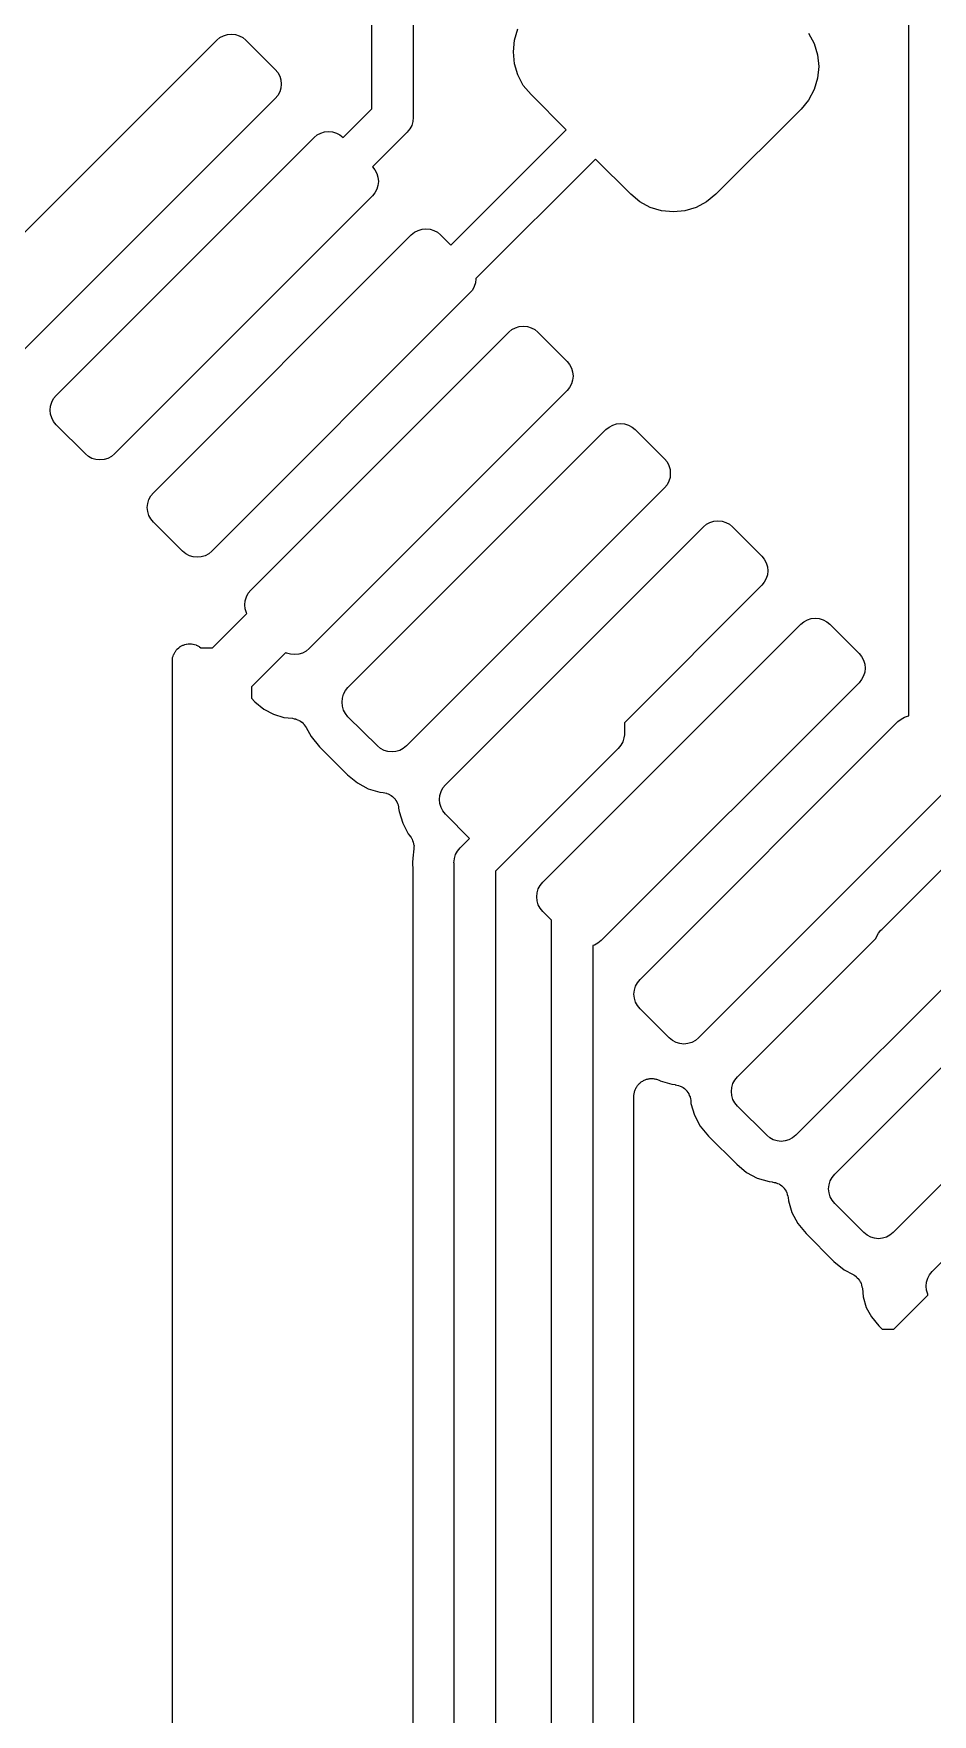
# Model space of a CAD drawing. Extents: x 70 to 232, y -100 to -50.
# Drawn here: x 224.7 to 227.96, y -65.62 to -59.51 of the extents above; entities that cross this region are included whole.
import ezdxf

# ---------------------------------------------------------------- set-up
doc = ezdxf.new("R2010")
doc.units = 0
doc.layers.add('BLACK', color=7, linetype='CONTINUOUS')

msp = doc.modelspace()

# ---------------------------------------------------------------- linework, layer by layer
at = {"layer": 'BLACK', "linetype": 'CONTINUOUS'}
for p, q in [((226.075, -58.6537), (226.075, -59.8143)), ((225.925, -59.787), (225.925, -58.6811)), ((225.386, -59.5213), (225.4, -59.5171)), ((225.4, -59.5171), (225.414, -59.5156)), ((225.414, -59.5156), (225.429, -59.5171)), ((225.429, -59.5171), (225.443, -59.5213)), ((226.443, -59.5377), (226.455, -59.4966)), ((227.511, -59.5118), (227.531, -59.5497)), ((227.875, -61.9919), (227.875, -59.4811)), ((224.424, -60.4745), (225.361, -59.5376)), ((225.361, -59.5376), (225.373, -59.5283)), ((225.373, -59.5283), (225.386, -59.5213)), ((225.443, -59.5213), (225.456, -59.5283)), ((225.456, -59.5283), (225.467, -59.5376)), ((225.467, -59.5376), (225.573, -59.6437)), ((226.439, -59.5803), (226.443, -59.5377)), ((226.443, -59.623), (226.439, -59.5803)), ((227.531, -59.5497), (227.544, -59.5907)), ((226.455, -59.664), (226.443, -59.623)), ((227.544, -59.5907), (227.548, -59.6334)), ((227.548, -59.6334), (227.544, -59.676)), ((225.573, -59.6437), (225.583, -59.655)), ((225.583, -59.655), (225.59, -59.668)), ((225.59, -59.668), (225.594, -59.6821)), ((225.594, -59.6821), (225.595, -59.6967)), ((225.595, -59.6967), (225.594, -59.7113)), ((226.475, -59.7019), (226.455, -59.664)), ((226.503, -59.735), (226.475, -59.7019)), ((227.544, -59.676), (227.531, -59.7171)), ((225.573, -59.7497), (224.636, -60.6866)), ((225.583, -59.7384), (225.573, -59.7497)), ((225.59, -59.7254), (225.583, -59.7384)), ((225.594, -59.7113), (225.59, -59.7254)), ((226.631, -59.8632), (226.503, -59.735)), ((227.511, -59.7549), (227.484, -59.788)), ((227.531, -59.7171), (227.511, -59.7549)), ((225.821, -59.8912), (225.925, -59.787)), ((226.075, -59.818), (226.074, -59.8327)), ((226.075, -59.8143), (226.075, -59.818)), ((227.484, -59.788), (227.174, -60.0974)), ((225.715, -59.8912), (225.726, -59.8818)), ((225.726, -59.8818), (225.739, -59.8749)), ((225.739, -59.8749), (225.753, -59.8706)), ((225.753, -59.8706), (225.768, -59.8692)), ((225.768, -59.8692), (225.782, -59.8706)), ((225.782, -59.8706), (225.796, -59.8749)), ((225.796, -59.8749), (225.809, -59.8818)), ((225.809, -59.8818), (225.821, -59.8912)), ((226.05, -59.8737), (225.927, -59.9972)), ((226.053, -59.8713), (226.05, -59.8737)), ((226.057, -59.8669), (226.053, -59.8713)), ((226.063, -59.8599), (226.057, -59.8669)), ((226.07, -59.8469), (226.063, -59.8599)), ((226.074, -59.8327), (226.07, -59.8469)), ((226.212, -60.2821), (226.631, -59.8632)), ((224.778, -60.8281), (225.715, -59.8912)), ((225.927, -59.9972), (225.936, -60.0086)), ((225.936, -60.0086), (225.943, -60.0216)), ((226.737, -59.9692), (226.302, -60.4037)), ((226.865, -60.0974), (226.737, -59.9692)), ((225.943, -60.0216), (225.947, -60.0356)), ((225.947, -60.0649), (225.943, -60.079)), ((225.947, -60.0356), (225.949, -60.0503)), ((225.949, -60.0503), (225.947, -60.0649)), ((225.927, -60.1033), (224.99, -61.0402)), ((225.936, -60.0919), (225.927, -60.1033)), ((225.943, -60.079), (225.936, -60.0919)), ((226.898, -60.1246), (226.865, -60.0974)), ((226.936, -60.1448), (226.898, -60.1246)), ((227.141, -60.1246), (227.103, -60.1448)), ((227.174, -60.0974), (227.141, -60.1246)), ((226.977, -60.1573), (226.936, -60.1448)), ((227.02, -60.1615), (226.977, -60.1573)), ((227.062, -60.1573), (227.02, -60.1615)), ((227.103, -60.1448), (227.062, -60.1573)), ((225.131, -61.1816), (226.068, -60.2447)), ((226.068, -60.2447), (226.08, -60.2354)), ((226.08, -60.2354), (226.093, -60.2284)), ((226.093, -60.2284), (226.107, -60.2242)), ((226.107, -60.2242), (226.121, -60.2227)), ((226.121, -60.2227), (226.136, -60.2242)), ((226.136, -60.2242), (226.15, -60.2284)), ((226.15, -60.2284), (226.163, -60.2354)), ((226.163, -60.2354), (226.174, -60.2447)), ((226.174, -60.2447), (226.212, -60.2821)), ((226.297, -60.4325), (226.29, -60.4455)), ((226.301, -60.4184), (226.297, -60.4325)), ((226.302, -60.4038), (226.301, -60.4184)), ((226.302, -60.4037), (226.302, -60.4038)), ((226.28, -60.4568), (225.344, -61.3938)), ((226.29, -60.4455), (226.28, -60.4568)), ((225.485, -61.5352), (226.422, -60.5983)), ((226.422, -60.5983), (226.433, -60.5889)), ((226.433, -60.5889), (226.446, -60.582)), ((226.446, -60.582), (226.46, -60.5777)), ((226.46, -60.5777), (226.475, -60.5763)), ((226.475, -60.5763), (226.49, -60.5777)), ((226.49, -60.5777), (226.504, -60.582)), ((226.504, -60.582), (226.517, -60.5889)), ((226.517, -60.5889), (226.528, -60.5983)), ((226.528, -60.5983), (226.634, -60.7043)), ((226.634, -60.7043), (226.643, -60.7157)), ((226.643, -60.7157), (226.65, -60.7287)), ((226.65, -60.7287), (226.654, -60.7427)), ((226.643, -60.799), (226.634, -60.8104)), ((226.65, -60.7861), (226.643, -60.799)), ((226.654, -60.772), (226.65, -60.7861)), ((226.654, -60.7427), (226.656, -60.7574)), ((226.656, -60.7574), (226.654, -60.772)), ((224.757, -60.8665), (224.762, -60.8524)), ((224.762, -60.8524), (224.768, -60.8394)), ((224.768, -60.8394), (224.778, -60.8281)), ((226.634, -60.8104), (225.697, -61.7473)), ((224.756, -60.8811), (224.757, -60.8665)), ((224.757, -60.8957), (224.756, -60.8811)), ((224.762, -60.9098), (224.757, -60.8957)), ((224.768, -60.9228), (224.762, -60.9098)), ((224.778, -60.9341), (224.768, -60.9228)), ((224.884, -61.0402), (224.778, -60.9341)), ((225.838, -61.8887), (226.775, -60.9518)), ((226.775, -60.9518), (226.787, -60.9425)), ((226.787, -60.9425), (226.8, -60.9356)), ((226.8, -60.9356), (226.814, -60.9313)), ((226.814, -60.9313), (226.828, -60.9298)), ((226.828, -60.9298), (226.843, -60.9313)), ((226.843, -60.9313), (226.857, -60.9356)), ((226.857, -60.9356), (226.87, -60.9425)), ((226.87, -60.9425), (226.881, -60.9518)), ((226.881, -60.9518), (226.988, -61.0579)), ((224.895, -61.0495), (224.884, -61.0402)), ((224.99, -61.0402), (224.979, -61.0495)), ((224.908, -61.0565), (224.895, -61.0495)), ((224.922, -61.0607), (224.908, -61.0565)), ((224.937, -61.0622), (224.922, -61.0607)), ((224.952, -61.0607), (224.937, -61.0622)), ((224.966, -61.0565), (224.952, -61.0607)), ((224.979, -61.0495), (224.966, -61.0565)), ((226.988, -61.0579), (226.997, -61.0692)), ((226.997, -61.0692), (227.004, -61.0822)), ((227.004, -61.0822), (227.008, -61.0963)), ((227.008, -61.0963), (227.009, -61.1109)), ((226.988, -61.1639), (226.051, -62.1009)), ((226.997, -61.1526), (226.988, -61.1639)), ((227.004, -61.1396), (226.997, -61.1526)), ((227.008, -61.1255), (227.004, -61.1396)), ((227.009, -61.1109), (227.008, -61.1255)), ((225.109, -61.2347), (225.111, -61.22)), ((225.111, -61.22), (225.115, -61.206)), ((225.115, -61.206), (225.122, -61.193)), ((225.122, -61.193), (225.131, -61.1816)), ((225.111, -61.2493), (225.109, -61.2347)), ((225.115, -61.2634), (225.111, -61.2493)), ((225.122, -61.2763), (225.115, -61.2634)), ((225.131, -61.2877), (225.122, -61.2763)), ((225.237, -61.3938), (225.131, -61.2877)), ((227.14, -61.296), (227.153, -61.2891)), ((227.153, -61.2891), (227.167, -61.2848)), ((227.167, -61.2848), (227.182, -61.2834)), ((227.182, -61.2834), (227.197, -61.2848)), ((227.197, -61.2848), (227.211, -61.2891)), ((227.211, -61.2891), (227.224, -61.296)), ((226.192, -62.2423), (227.129, -61.3054)), ((227.129, -61.3054), (227.14, -61.296)), ((227.224, -61.296), (227.235, -61.3054)), ((227.235, -61.3054), (227.341, -61.4114)), ((225.249, -61.4031), (225.237, -61.3938)), ((225.262, -61.41), (225.249, -61.4031)), ((225.276, -61.4143), (225.262, -61.41)), ((225.319, -61.41), (225.305, -61.4143)), ((225.332, -61.4031), (225.319, -61.41)), ((225.344, -61.3938), (225.332, -61.4031)), ((227.341, -61.4114), (227.35, -61.4228)), ((225.29, -61.4157), (225.276, -61.4143)), ((225.305, -61.4143), (225.29, -61.4157)), ((227.35, -61.4228), (227.357, -61.4358)), ((227.357, -61.4358), (227.362, -61.4498)), ((227.362, -61.4498), (227.363, -61.4645)), ((227.363, -61.4645), (227.362, -61.4791)), ((227.341, -61.5175), (226.842, -62.017)), ((227.35, -61.5061), (227.341, -61.5175)), ((227.357, -61.4932), (227.35, -61.5061)), ((227.362, -61.4791), (227.357, -61.4932)), ((225.463, -61.5882), (225.464, -61.5736)), ((225.464, -61.6028), (225.463, -61.5882)), ((225.464, -61.5736), (225.469, -61.5595)), ((225.469, -61.5595), (225.476, -61.5465)), ((225.476, -61.5465), (225.485, -61.5352)), ((225.346, -61.7447), (225.47, -61.6203)), ((225.469, -61.6169), (225.464, -61.6028)), ((225.47, -61.6203), (225.469, -61.6169)), ((227.483, -61.6589), (227.494, -61.6496)), ((227.494, -61.6496), (227.507, -61.6427)), ((227.507, -61.6427), (227.521, -61.6384)), ((227.521, -61.6384), (227.536, -61.637)), ((227.536, -61.637), (227.55, -61.6384)), ((227.55, -61.6384), (227.564, -61.6427)), ((227.564, -61.6427), (227.577, -61.6496)), ((227.577, -61.6496), (227.589, -61.6589)), ((226.546, -62.5958), (227.483, -61.6589)), ((227.589, -61.6589), (227.695, -61.765)), ((225.201, -61.7801), (225.203, -61.7751)), ((225.203, -61.7751), (225.204, -61.77)), ((225.204, -61.77), (225.205, -61.7692)), ((225.205, -61.7683), (225.208, -61.7637)), ((225.205, -61.7692), (225.205, -61.7683)), ((225.208, -61.7637), (225.21, -61.759)), ((225.21, -61.759), (225.211, -61.7583)), ((225.211, -61.7574), (225.214, -61.7534)), ((225.211, -61.7583), (225.211, -61.7574)), ((225.214, -61.7534), (225.218, -61.7493)), ((225.218, -61.7487), (225.219, -61.7479)), ((225.218, -61.7493), (225.218, -61.7487)), ((225.219, -61.7479), (225.223, -61.7446)), ((225.223, -61.7446), (225.227, -61.7412)), ((225.227, -61.7412), (225.228, -61.7408)), ((225.228, -61.7408), (225.229, -61.7401)), ((225.229, -61.7401), (225.233, -61.7377)), ((225.233, -61.7377), (225.238, -61.7352)), ((225.238, -61.7352), (225.239, -61.7349)), ((225.239, -61.7349), (225.24, -61.7344)), ((225.24, -61.7344), (225.245, -61.7329)), ((225.245, -61.7329), (225.25, -61.7313)), ((225.25, -61.7313), (225.251, -61.7312)), ((225.251, -61.7312), (225.252, -61.7309)), ((225.252, -61.7309), (225.257, -61.7304)), ((225.257, -61.7304), (225.262, -61.7298)), ((225.262, -61.7298), (225.263, -61.7299)), ((225.263, -61.7299), (225.264, -61.7298)), ((225.264, -61.7298), (225.269, -61.7303)), ((225.269, -61.7303), (225.274, -61.7307)), ((225.274, -61.7307), (225.275, -61.731)), ((225.275, -61.731), (225.276, -61.7311)), ((225.276, -61.7311), (225.281, -61.7326)), ((225.281, -61.7326), (225.286, -61.734)), ((225.286, -61.734), (225.287, -61.7345)), ((225.287, -61.7345), (225.288, -61.7347)), ((225.288, -61.7347), (225.293, -61.7372)), ((225.293, -61.7372), (225.297, -61.7396)), ((225.297, -61.7396), (225.298, -61.7402)), ((225.298, -61.7402), (225.299, -61.7406)), ((225.299, -61.7406), (225.303, -61.744)), ((225.303, -61.744), (225.304, -61.7447)), ((225.304, -61.7447), (225.346, -61.7447)), ((225.612, -61.7617), (225.488, -61.8861)), ((225.615, -61.7636), (225.612, -61.7617)), ((225.629, -61.7678), (225.615, -61.7636)), ((225.644, -61.7693), (225.629, -61.7678)), ((225.659, -61.7678), (225.644, -61.7693)), ((225.673, -61.7636), (225.659, -61.7678)), ((225.686, -61.7566), (225.673, -61.7636)), ((225.697, -61.7473), (225.686, -61.7566)), ((227.695, -61.765), (227.704, -61.7764)), ((227.704, -61.7764), (227.711, -61.7893)), ((225.2, -61.7924), (225.201, -61.7872)), ((225.2, -61.7933), (225.2, -61.7924)), ((225.2, -66.5469), (225.2, -61.7933)), ((225.201, -61.781), (225.201, -61.7801)), ((225.201, -61.782), (225.201, -61.781)), ((225.201, -61.7872), (225.201, -61.782)), ((227.711, -61.7893), (227.715, -61.8034)), ((227.715, -61.8327), (227.711, -61.8467)), ((227.715, -61.8034), (227.717, -61.818)), ((227.717, -61.818), (227.715, -61.8327)), ((225.488, -61.8861), (225.488, -61.9277)), ((225.822, -61.9131), (225.829, -61.9001)), ((225.829, -61.9001), (225.838, -61.8887)), ((227.695, -61.8711), (226.758, -62.808)), ((227.704, -61.8597), (227.695, -61.8711)), ((227.711, -61.8467), (227.704, -61.8597)), ((225.488, -61.9277), (225.5, -61.941)), ((225.5, -61.941), (225.532, -61.9674)), ((225.817, -61.9418), (225.818, -61.9271)), ((225.818, -61.9564), (225.817, -61.9418)), ((225.818, -61.9271), (225.822, -61.9131)), ((225.822, -61.9705), (225.818, -61.9564)), ((225.532, -61.9674), (225.567, -61.986)), ((225.567, -61.986), (225.605, -61.9974)), ((225.605, -61.9974), (225.636, -62.0005)), ((225.636, -62.0005), (225.636, -62.0006)), ((225.636, -62.0006), (225.636, -62.0006)), ((225.636, -62.0006), (225.637, -62.0006)), ((225.637, -62.0006), (225.637, -62.0006)), ((225.637, -62.0006), (225.643, -62.0019)), ((225.643, -62.0019), (225.649, -62.003)), ((225.649, -62.003), (225.649, -62.0032)), ((225.649, -62.0032), (225.649, -62.0032)), ((225.649, -62.0032), (225.655, -62.0055)), ((225.655, -62.0055), (225.66, -62.0078)), ((225.66, -62.0078), (225.66, -62.008)), ((225.66, -62.008), (225.661, -62.0081)), ((225.661, -62.0081), (225.665, -62.0114)), ((225.665, -62.0114), (225.67, -62.0147)), ((225.67, -62.0147), (225.671, -62.0149)), ((225.671, -62.0149), (225.671, -62.0151)), ((225.671, -62.0151), (225.675, -62.0193)), ((225.675, -62.0193), (225.679, -62.0235)), ((225.829, -61.9834), (225.822, -61.9705)), ((225.838, -61.9948), (225.829, -61.9834)), ((225.945, -62.1009), (225.838, -61.9948)), ((226.842, -62.017), (226.842, -62.053)), ((226.899, -62.9494), (227.836, -62.0125)), ((227.836, -62.0125), (227.847, -62.0031)), ((227.847, -62.0031), (227.86, -61.9962)), ((227.86, -61.9962), (227.874, -61.9919)), ((227.874, -61.9919), (227.875, -61.9919)), ((225.679, -62.0235), (225.679, -62.0237)), ((225.679, -62.0237), (225.679, -62.024)), ((225.679, -62.024), (225.683, -62.0289)), ((225.683, -62.0289), (225.686, -62.0338)), ((225.686, -62.0338), (225.704, -62.0672)), ((225.704, -62.0672), (225.734, -62.1038)), ((226.84, -62.0714), (226.836, -62.0855)), ((226.842, -62.0603), (226.84, -62.0714)), ((226.842, -62.053), (226.842, -62.0567)), ((226.842, -62.0567), (226.842, -62.0603)), ((226.842, -62.0603), (226.842, -62.0603)), ((225.734, -62.1038), (225.836, -62.2055)), ((225.956, -62.1102), (225.945, -62.1009)), ((225.969, -62.1171), (225.956, -62.1102)), ((225.983, -62.1214), (225.969, -62.1171)), ((225.998, -62.1228), (225.983, -62.1214)), ((226.012, -62.1214), (225.998, -62.1228)), ((226.026, -62.1171), (226.012, -62.1214)), ((226.039, -62.1102), (226.026, -62.1171)), ((226.051, -62.1009), (226.039, -62.1102)), ((226.817, -62.1123), (226.374, -62.5557)), ((226.82, -62.1099), (226.817, -62.1123)), ((226.829, -62.0985), (226.82, -62.1099)), ((226.836, -62.0855), (226.829, -62.0985)), ((225.836, -62.2055), (225.872, -62.2355)), ((225.872, -62.2355), (225.911, -62.2564)), ((225.911, -62.2564), (225.954, -62.2692)), ((226.172, -62.2807), (226.176, -62.2666)), ((226.176, -62.2666), (226.183, -62.2536)), ((226.183, -62.2536), (226.192, -62.2423)), ((228.048, -62.2246), (227.111, -63.1615)), ((227.777, -62.7672), (228.325, -62.2189)), ((225.954, -62.2692), (225.966, -62.2704)), ((225.966, -62.2704), (225.966, -62.2704)), ((225.966, -62.2704), (225.966, -62.2704)), ((225.966, -62.2704), (225.966, -62.2704)), ((225.966, -62.2704), (225.966, -62.2705)), ((225.966, -62.2705), (225.972, -62.2717)), ((225.972, -62.2717), (225.978, -62.2729)), ((225.978, -62.2729), (225.978, -62.273)), ((225.978, -62.273), (225.979, -62.2731)), ((225.979, -62.2731), (225.984, -62.2754)), ((225.984, -62.2754), (225.989, -62.2777)), ((225.989, -62.2777), (225.99, -62.2779)), ((225.99, -62.2779), (225.99, -62.278)), ((225.99, -62.278), (225.995, -62.2813)), ((225.995, -62.2813), (226, -62.2846)), ((226, -62.2846), (226, -62.2848)), ((226, -62.2848), (226, -62.285)), ((226, -62.285), (226.004, -62.2892)), ((226.004, -62.2892), (226.008, -62.2934)), ((226.008, -62.2934), (226.009, -62.2936)), ((226.009, -62.2936), (226.009, -62.2938)), ((226.009, -62.2938), (226.012, -62.2988)), ((226.012, -62.2988), (226.015, -62.3038)), ((226.015, -62.3038), (226.015, -62.304)), ((226.015, -62.304), (226.016, -62.3042)), ((226.016, -62.3042), (226.018, -62.3097)), ((226.018, -62.3097), (226.02, -62.3152)), ((226.02, -62.3152), (226.02, -62.3155)), ((226.02, -62.3155), (226.02, -62.3157)), ((226.02, -62.3157), (226.021, -62.3215)), ((226.021, -62.3215), (226.022, -62.3274)), ((226.022, -62.3274), (226.024, -62.3394)), ((226.17, -62.2953), (226.172, -62.2807)), ((226.172, -62.3099), (226.17, -62.2953)), ((226.176, -62.324), (226.172, -62.3099)), ((226.183, -62.337), (226.176, -62.324)), ((226.024, -62.3394), (226.037, -62.3817)), ((226.037, -62.3817), (226.057, -62.4207)), ((226.192, -62.3483), (226.183, -62.337)), ((226.28, -62.4367), (226.192, -62.3483)), ((226.057, -62.4207), (226.063, -62.428)), ((226.063, -62.428), (226.063, -62.4282)), ((226.063, -62.4282), (226.063, -62.4282)), ((226.063, -62.4282), (226.063, -62.4282)), ((226.063, -62.4282), (226.064, -62.4287)), ((226.064, -62.4287), (226.067, -62.4336)), ((226.067, -62.4336), (226.07, -62.4385)), ((226.07, -62.4385), (226.07, -62.4388)), ((226.07, -62.4388), (226.071, -62.4391)), ((226.071, -62.4391), (226.073, -62.4445)), ((226.073, -62.4445), (226.075, -62.4499)), ((226.075, -62.4499), (226.075, -62.4503)), ((226.075, -62.4503), (226.075, -62.4506)), ((226.248, -62.469), (226.28, -62.4367)), ((226.074, -62.5084), (226.073, -62.5246)), ((226.077, -62.4745), (226.074, -62.5084)), ((226.074, -62.5084), (226.074, -62.5084)), ((226.075, -62.4506), (226.076, -62.4563)), ((226.076, -62.4563), (226.077, -62.4621)), ((226.077, -62.4621), (226.077, -62.4624)), ((226.077, -62.4624), (226.078, -62.4628)), ((226.078, -62.4628), (226.077, -62.4687)), ((226.077, -62.4687), (226.077, -62.4745)), ((226.224, -62.5194), (226.225, -62.5099)), ((226.225, -62.5099), (226.229, -62.4958)), ((226.229, -62.4958), (226.236, -62.4827)), ((226.236, -62.4827), (226.245, -62.4713)), ((226.245, -62.4713), (226.248, -62.469)), ((226.073, -62.5246), (226.073, -62.5325)), ((226.073, -62.5325), (226.073, -62.5334)), ((226.073, -62.5334), (226.073, -62.5361)), ((226.073, -62.5361), (226.074, -62.5388)), ((226.074, -62.5388), (226.074, -66.9309)), ((226.223, -62.5246), (226.224, -62.5194)), ((226.224, -62.5283), (226.223, -62.5246)), ((226.224, -66.9414), (226.224, -62.5283)), ((226.374, -62.5557), (226.374, -66.914)), ((226.525, -62.6342), (226.529, -62.6202)), ((226.529, -62.6202), (226.536, -62.6072)), ((226.536, -62.6072), (226.546, -62.5958)), ((228.402, -62.5782), (227.465, -63.5151)), ((226.524, -62.6489), (226.525, -62.6342)), ((226.525, -62.6635), (226.524, -62.6489)), ((226.529, -62.6776), (226.525, -62.6635)), ((226.536, -62.6905), (226.529, -62.6776)), ((226.546, -62.7019), (226.536, -62.6905)), ((226.577, -62.7335), (226.546, -62.7019)), ((226.577, -66.5878), (226.577, -62.7335)), ((227.606, -63.6565), (228.543, -62.7196)), ((226.758, -62.808), (226.746, -62.8173)), ((227.253, -63.3029), (227.756, -62.7998)), ((227.756, -62.7998), (227.758, -62.7939)), ((227.758, -62.7939), (227.765, -62.7809)), ((227.765, -62.7809), (227.774, -62.7695)), ((227.774, -62.7695), (227.777, -62.7672)), ((226.733, -62.8242), (226.727, -62.8261)), ((226.727, -62.8261), (226.727, -66.5604)), ((226.746, -62.8173), (226.733, -62.8242)), ((228.755, -62.9317), (227.818, -63.8686)), ((226.877, -63.0024), (226.879, -62.9878)), ((226.879, -62.9878), (226.883, -62.9737)), ((226.883, -62.9737), (226.89, -62.9608)), ((226.89, -62.9608), (226.899, -62.9494)), ((226.879, -63.0171), (226.877, -63.0024)), ((226.883, -63.0311), (226.879, -63.0171)), ((226.89, -63.0441), (226.883, -63.0311)), ((226.899, -63.0555), (226.89, -63.0441)), ((227.005, -63.1615), (226.899, -63.0555)), ((227.96, -64.01), (228.897, -63.0731)), ((227.017, -63.1708), (227.005, -63.1615)), ((227.03, -63.1778), (227.017, -63.1708)), ((227.044, -63.182), (227.03, -63.1778)), ((227.058, -63.1835), (227.044, -63.182)), ((227.073, -63.182), (227.058, -63.1835)), ((227.087, -63.1778), (227.073, -63.182)), ((227.1, -63.1708), (227.087, -63.1778)), ((227.111, -63.1615), (227.1, -63.1708)), ((227.243, -63.3143), (227.253, -63.3029)), ((226.877, -63.3685), (226.878, -63.3656)), ((226.878, -63.3624), (226.879, -63.3592)), ((226.878, -63.3656), (226.878, -63.3624)), ((226.879, -63.3563), (226.88, -63.3535)), ((226.879, -63.3592), (226.879, -63.3563)), ((226.88, -63.3535), (226.881, -63.3504)), ((226.881, -63.3504), (226.882, -63.3473)), ((226.882, -63.3473), (226.884, -63.3448)), ((226.884, -63.3448), (226.885, -63.342)), ((226.885, -63.342), (226.887, -63.3393)), ((226.887, -63.3393), (226.888, -63.3365)), ((226.888, -63.3365), (226.89, -63.3342)), ((226.89, -63.3342), (226.892, -63.3318)), ((226.892, -63.3318), (226.894, -63.3295)), ((226.894, -63.3295), (226.896, -63.327)), ((226.896, -63.327), (226.899, -63.3251)), ((226.899, -63.3251), (226.901, -63.3231)), ((226.901, -63.3231), (226.903, -63.3213)), ((226.903, -63.3213), (226.906, -63.3192)), ((226.906, -63.3192), (226.909, -63.3179)), ((226.909, -63.3179), (226.911, -63.3162)), ((226.911, -63.3162), (226.914, -63.315)), ((226.914, -63.315), (226.917, -63.3135)), ((226.917, -63.3135), (226.92, -63.3127)), ((226.92, -63.3127), (226.922, -63.3115)), ((226.922, -63.3115), (226.926, -63.3109)), ((226.926, -63.3109), (226.929, -63.31)), ((226.929, -63.31), (226.932, -63.3097)), ((226.932, -63.3097), (226.935, -63.3092)), ((226.935, -63.3092), (226.938, -63.3092)), ((226.938, -63.3092), (226.941, -63.3089)), ((226.941, -63.3089), (226.944, -63.3092)), ((226.944, -63.3092), (226.947, -63.3092)), ((226.947, -63.3092), (226.95, -63.3098)), ((226.95, -63.3098), (226.953, -63.3102)), ((226.953, -63.3102), (226.956, -63.311)), ((226.956, -63.311), (226.959, -63.3116)), ((226.959, -63.3116), (226.962, -63.3129)), ((226.962, -63.3129), (226.965, -63.3138)), ((226.965, -63.3138), (226.968, -63.3152)), ((226.968, -63.3152), (226.971, -63.3164)), ((226.971, -63.3164), (226.972, -63.317)), ((226.972, -63.317), (227.014, -63.3299)), ((227.014, -63.3299), (227.026, -63.3311)), ((227.026, -63.3311), (227.027, -63.3311)), ((227.027, -63.3311), (227.027, -63.3311)), ((227.027, -63.3311), (227.027, -63.3311)), ((227.027, -63.3311), (227.027, -63.3312)), ((227.027, -63.3312), (227.033, -63.3324)), ((227.033, -63.3324), (227.039, -63.3336)), ((227.039, -63.3336), (227.039, -63.3337)), ((227.039, -63.3337), (227.039, -63.3337)), ((227.039, -63.3337), (227.045, -63.3361)), ((227.045, -63.3361), (227.05, -63.3384)), ((227.05, -63.3384), (227.05, -63.3385)), ((227.05, -63.3385), (227.051, -63.3386)), ((227.051, -63.3386), (227.056, -63.342)), ((227.056, -63.342), (227.06, -63.3453)), ((227.06, -63.3453), (227.061, -63.3455)), ((227.061, -63.3455), (227.061, -63.3456)), ((227.061, -63.3456), (227.065, -63.3499)), ((227.065, -63.3499), (227.069, -63.3541)), ((227.069, -63.3541), (227.069, -63.3543)), ((227.069, -63.3543), (227.069, -63.3545)), ((227.069, -63.3545), (227.073, -63.3594)), ((227.073, -63.3594), (227.076, -63.3644)), ((227.076, -63.3644), (227.076, -63.3646)), ((227.076, -63.3646), (227.076, -63.3649)), ((227.076, -63.3649), (227.078, -63.3703)), ((227.231, -63.356), (227.232, -63.3413)), ((227.232, -63.3706), (227.231, -63.356)), ((227.232, -63.3413), (227.236, -63.3273)), ((227.236, -63.3273), (227.243, -63.3143)), ((226.877, -63.3715), (226.877, -63.3685)), ((226.877, -63.3724), (226.877, -63.3715)), ((226.877, -66.472), (226.877, -63.3724)), ((227.078, -63.3703), (227.081, -63.3759)), ((227.081, -63.3759), (227.081, -63.3761)), ((227.081, -63.3761), (227.081, -63.3763)), ((227.081, -63.3763), (227.082, -63.3822)), ((227.082, -63.3822), (227.083, -63.388)), ((227.083, -63.388), (227.084, -63.4)), ((227.084, -63.4), (227.097, -63.4424)), ((227.236, -63.3847), (227.232, -63.3706)), ((227.243, -63.3976), (227.236, -63.3847)), ((227.253, -63.409), (227.243, -63.3976)), ((227.359, -63.5151), (227.253, -63.409)), ((227.097, -63.4424), (227.118, -63.4814)), ((227.118, -63.4814), (227.148, -63.518)), ((227.148, -63.518), (227.25, -63.6197)), ((227.37, -63.5244), (227.359, -63.5151)), ((227.383, -63.5313), (227.37, -63.5244)), ((227.397, -63.5356), (227.383, -63.5313)), ((227.412, -63.537), (227.397, -63.5356)), ((227.426, -63.5356), (227.412, -63.537)), ((227.44, -63.5313), (227.426, -63.5356)), ((227.453, -63.5244), (227.44, -63.5313)), ((227.465, -63.5151), (227.453, -63.5244)), ((227.25, -63.6197), (227.286, -63.6497)), ((227.286, -63.6497), (227.325, -63.6706)), ((227.325, -63.6706), (227.368, -63.6834)), ((227.59, -63.6808), (227.597, -63.6679)), ((227.597, -63.6679), (227.606, -63.6565)), ((227.368, -63.6834), (227.38, -63.6846)), ((227.38, -63.6846), (227.38, -63.6846)), ((227.38, -63.6846), (227.38, -63.6846)), ((227.38, -63.6846), (227.38, -63.6847)), ((227.38, -63.6847), (227.381, -63.6847)), ((227.381, -63.6847), (227.386, -63.686)), ((227.386, -63.686), (227.392, -63.6871)), ((227.392, -63.6871), (227.392, -63.6872)), ((227.392, -63.6872), (227.393, -63.6873)), ((227.393, -63.6873), (227.398, -63.6896)), ((227.398, -63.6896), (227.404, -63.6919)), ((227.404, -63.6919), (227.404, -63.6921)), ((227.404, -63.6921), (227.404, -63.6922)), ((227.404, -63.6922), (227.409, -63.6955)), ((227.409, -63.6955), (227.414, -63.6989)), ((227.414, -63.6989), (227.414, -63.699)), ((227.414, -63.699), (227.414, -63.6992)), ((227.414, -63.6992), (227.419, -63.7035)), ((227.419, -63.7035), (227.423, -63.7077)), ((227.423, -63.7077), (227.423, -63.7079)), ((227.423, -63.7079), (227.423, -63.708)), ((227.423, -63.708), (227.426, -63.7131)), ((227.426, -63.7131), (227.43, -63.718)), ((227.43, -63.718), (227.43, -63.7182)), ((227.43, -63.7182), (227.43, -63.7184)), ((227.43, -63.7184), (227.432, -63.7239)), ((227.432, -63.7239), (227.434, -63.7294)), ((227.434, -63.7294), (227.434, -63.7297)), ((227.434, -63.7297), (227.434, -63.7299)), ((227.434, -63.7299), (227.436, -63.7357)), ((227.584, -63.7095), (227.586, -63.6949)), ((227.586, -63.7242), (227.584, -63.7095)), ((227.586, -63.6949), (227.59, -63.6808)), ((227.59, -63.7382), (227.586, -63.7242)), ((227.436, -63.7357), (227.437, -63.7416)), ((227.437, -63.7416), (227.438, -63.7536)), ((227.438, -63.7536), (227.451, -63.7959)), ((227.597, -63.7512), (227.59, -63.7382)), ((227.606, -63.7626), (227.597, -63.7512)), ((227.712, -63.8686), (227.606, -63.7626)), ((227.451, -63.7959), (227.472, -63.8349)), ((227.472, -63.8349), (227.502, -63.8716)), ((227.502, -63.8716), (227.603, -63.9732)), ((227.724, -63.878), (227.712, -63.8686)), ((227.737, -63.8849), (227.724, -63.878)), ((227.751, -63.8892), (227.737, -63.8849)), ((227.765, -63.8906), (227.751, -63.8892)), ((227.78, -63.8892), (227.765, -63.8906)), ((227.794, -63.8849), (227.78, -63.8892)), ((227.807, -63.878), (227.794, -63.8849)), ((227.818, -63.8686), (227.807, -63.878)), ((227.603, -63.9732), (227.64, -64.0033)), ((227.64, -64.0033), (227.673, -64.0211)), ((227.673, -64.0211), (227.674, -64.0212)), ((227.674, -64.0212), (227.674, -64.0212)), ((227.674, -64.0212), (227.674, -64.0213)), ((227.674, -64.0213), (227.674, -64.0215)), ((227.674, -64.0215), (227.679, -64.0249)), ((227.679, -64.0249), (227.684, -64.0282)), ((227.684, -64.0282), (227.684, -64.0284)), ((227.684, -64.0284), (227.684, -64.0286)), ((227.684, -64.0286), (227.688, -64.0328)), ((227.688, -64.0328), (227.693, -64.037)), ((227.693, -64.037), (227.693, -64.0372)), ((227.693, -64.0372), (227.693, -64.0374)), ((227.693, -64.0374), (227.696, -64.0424)), ((227.939, -64.0485), (227.944, -64.0344)), ((227.944, -64.0344), (227.95, -64.0214)), ((227.95, -64.0214), (227.96, -64.01)), ((227.696, -64.0424), (227.699, -64.0473)), ((227.699, -64.0473), (227.7, -64.0476)), ((227.7, -64.0476), (227.7, -64.0478)), ((227.7, -64.0478), (227.702, -64.0532)), ((227.702, -64.0532), (227.704, -64.0587)), ((227.704, -64.0587), (227.704, -64.059)), ((227.704, -64.059), (227.704, -64.0593)), ((227.704, -64.0593), (227.705, -64.065)), ((227.705, -64.065), (227.707, -64.0709)), ((227.707, -64.0709), (227.71, -64.1023)), ((227.821, -64.2196), (227.945, -64.0952)), ((227.938, -64.0631), (227.939, -64.0485)), ((227.939, -64.0777), (227.938, -64.0631)), ((227.944, -64.0918), (227.939, -64.0777)), ((227.945, -64.0952), (227.944, -64.0918)), ((227.71, -64.1023), (227.721, -64.14)), ((227.721, -64.14), (227.74, -64.1747)), ((227.74, -64.1747), (227.766, -64.207)), ((227.766, -64.207), (227.779, -64.2196)), ((227.779, -64.2196), (227.821, -64.2196))]:
    msp.add_line(p, q, dxfattribs=at)

doc.saveas('drawing.dxf')
